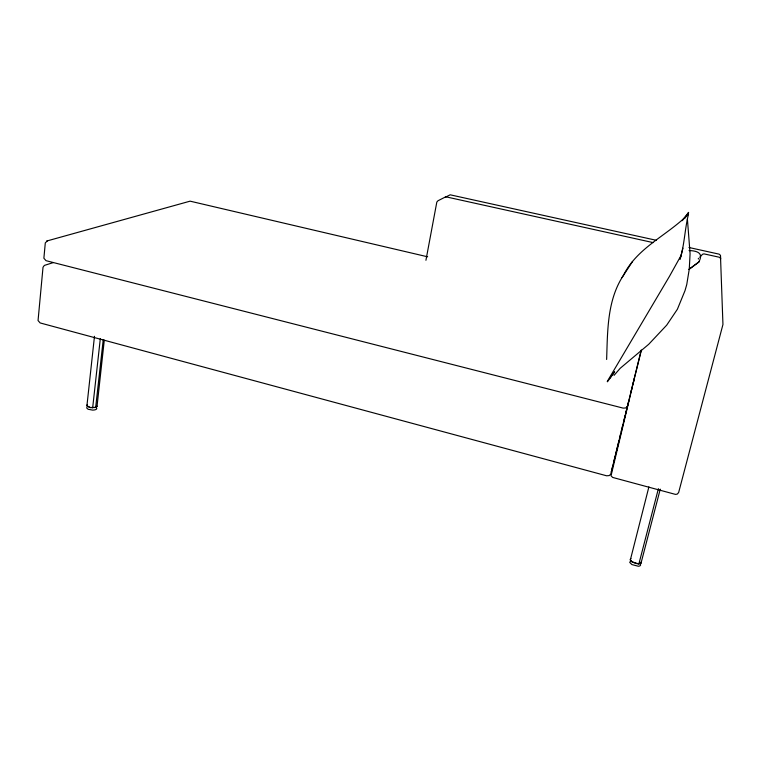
<?xml version="1.0" encoding="UTF-8"?>
<svg xmlns="http://www.w3.org/2000/svg" width="761" height="761" viewBox="0 0 761 761"><rect width="100%" height="100%" fill="white"/><g stroke="black" fill="none" stroke-linecap="round" stroke-linejoin="round"><path stroke-width="1.14" d="M606.631 359.477C607.63 330.864 607.04 300.272 623.43 275.358C637.318 247.363 667.578 235.32 688.534 214.012C684.767 228.928 684.548 244.547 680.039 259.244L682.921 248.181M614.041 375.363L620.196 368.286L648.724 344.276L666.693 325.156L677.385 309.251L685.014 290.635L686.755 284.519L689.266 269.118L690.084 253.717L687.392 218.911M104.295 340.11L97.047 406.146L95.667 407.439L89.95 407.515L86.935 405.68L94.478 336.295M92.661 407.858L100.309 338.683M87.125 405.09A5.07 1.883 4.2 0 0 87.239 406.25L90.626 407.639L95.667 407.439L103.249 339.587M630.945 558.574L630.317 559.325A5.688 2.359 17.4 0 0 632.01 561.818L638.422 563.815L641.009 563.026L641.181 562.018M720.705 258.911L720.477 255.315L719.088 254.145L688.952 247.496M425.932 260.291L436.824 202.065L437.984 200.752L445.803 196.795L653.204 242.616M626.617 409.599L610.75 474.17L609.209 475.587L606.631 475.796L40.152 322.94L38.05 320.552L43.016 267.263L44.347 265.418L53.384 262.564M627.178 407.316L641.257 349.984M611.321 471.868L613.024 464.952M613.585 462.64L615.288 455.725M615.858 453.423L618.978 440.743M619.54 438.431L620.672 433.827M621.242 431.516L622.945 424.6M623.506 422.298L625.209 415.382M625.78 413.071L628.9 400.391M631.164 391.173L641.247 350.64M632.239 387.33L611.026 475.787L612.653 477.432L675.454 494.384L677.195 494.146L678.631 492.557L722.95 324.49L720.572 258.388L719.25 257.218L703.982 253.879L702.593 254.241L699.73 257.228M632.8 385.037L634.493 378.15M648.895 486.878L630.336 559.972L632.286 562.008L636.063 563.52L638.898 563.853L641.047 563.054L641.228 562.141M638.898 563.853L658.398 488.657M641.047 563.054L660.253 489.161M86.944 407.278L86.678 407.991L88.124 409.266L92.509 410.093A5.061 1.893 4.2 0 0 96.209 409.342L96.799 408.676L96.076 407.477M86.935 405.68L87.192 405.014M627.368 406.45L625.789 407.953L623.173 408.124L46.002 260.671L43.881 258.236L45.299 242.883L47.429 240.818M681.476 254.745L669.49 276.3L607.249 381.499M689.276 269.137L698.741 262.107C703.877 253.099 697.485 250.845 689.066 250.55M622.013 277.603L632.543 261.423M684.824 218.141L688.648 212.357L682.008 220.719L688.534 214.012M607.449 381.784L614.603 371.758L609.865 378.303M444.966 197.46L450.17 194.806L656.496 240.333M698.389 258.283L698.351 259.035M688.905 269.404L699.169 261.755M630.679 560.857L629.728 562.417L631.858 564.557L638.317 566.241A5.688 2.369 17.5 0 0 640.6 564.871L640.258 563.834M95.686 407.458L96.79 406.821A5.07 1.883 4.2 0 0 97.037 406.146M46.64 241.047L190.088 201.161L427.663 256.818"/></g></svg>
